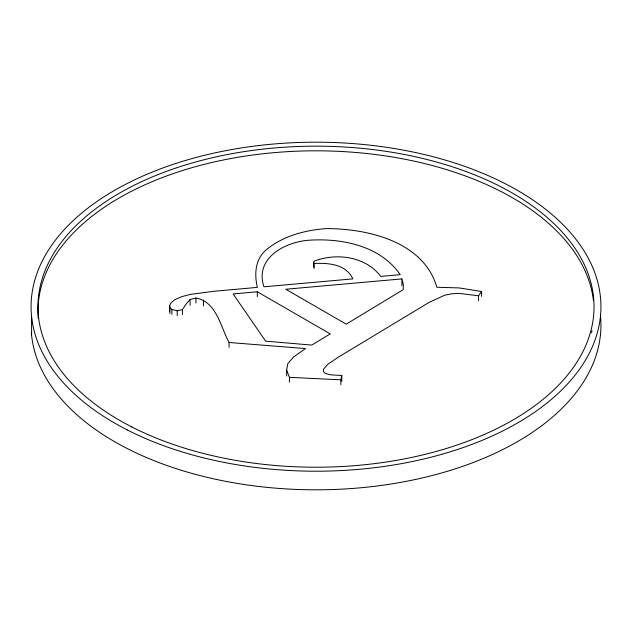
<?xml version="1.0" encoding="UTF-8"?>
<svg xmlns="http://www.w3.org/2000/svg" width="632" height="632" viewBox="0 0 632 632"><rect width="100%" height="100%" fill="white"/><g stroke="black" fill="none" stroke-linecap="round" stroke-linejoin="round"><path stroke-width="0.95" d="M286.652 376.024L286.652 370.147L287.789 363.661L293.769 356.819L305.509 348.564L229.076 342.489C220.584 327.1 216.665 301.606 195.952 298.035L190.106 299.465L185.832 304.403L182.451 309.601L182.451 314.499M340.885 384.73L340.885 379.832L341.786 375.479L330.947 374.871L325.164 373.417L323.434 371.545L323.608 369.017L328.198 363.969L338.799 356.875L428.891 302.523L444.699 295.215L451.398 293.833L458.793 293.374L478.558 295.8L481.6 291.51L459.077 287.923L436.886 287.26C423.59 241.535 367.856 228.594 326.104 228.594C304.269 230.269 281.84 236.281 264.974 250.865C255.075 260.423 254.325 274.699 257.366 287.378L213.948 291.281L190.216 294.401L181.526 296.74L175.032 299.6L171.264 302.483L169.629 305.572L169.629 311.45M313.567 262.296L314.618 260.961C336.951 252.634 365.715 256.505 380.748 276.397L400.214 274.659C380.203 245.453 340.869 237.774 307.61 240.326C283.879 242.514 254.578 258.614 263.915 286.802L352.861 278.878C345.996 264.089 328.474 262.849 314.223 263.457L313.567 262.296L313.567 267.194M169.629 305.572L169.913 307.681L171.88 309.467L177.221 310.802L182.451 309.601M257.319 291.779L233.129 293.935L265.645 341.154L311.75 345.088L330.252 333.886L257.319 291.779L257.319 296.677M401.913 278.902L285.775 289.243L346.225 324.145L403.129 289.733L403.358 284.542L401.913 278.902L401.913 285.759M340.885 379.832L289.424 377.328L286.652 370.147M481.6 291.51L481.6 296.408M478.558 295.8L478.558 300.698M341.786 375.479L341.786 381.357M314.223 263.457L314.223 268.355M289.424 377.328L289.424 382.226M229.076 342.489L229.076 347.387M203.488 300.05L203.488 305.928M195.952 298.035L195.952 302.933M190.106 299.465L190.106 305.343M177.221 310.802L177.221 315.7M171.88 309.467L171.88 314.365M169.913 307.681L169.913 313.559M31.6 316.798L31.6 335.41M591.994 330.797A278.041 160.528 0 0 1 591.56 332.74M38.22 318.299A278.041 160.528 0 0 1 300.619 151.064A278.041 160.528 0 0 1 593.416 300.548M600.4 315.202A284.937 164.51 0 0 1 330.978 489.587A284.937 164.51 0 0 1 31.331 332.503M131.835 426.956A278.041 160.528 0 0 0 588.479 338.641A278.041 160.528 0 0 0 227.686 154.477A278.041 160.528 0 0 0 131.835 426.956M127.269 429.942A284.937 164.51 0 0 0 595.241 339.431A284.937 164.51 0 0 0 225.49 150.708A284.937 164.51 0 0 0 127.269 429.942"/></g></svg>
